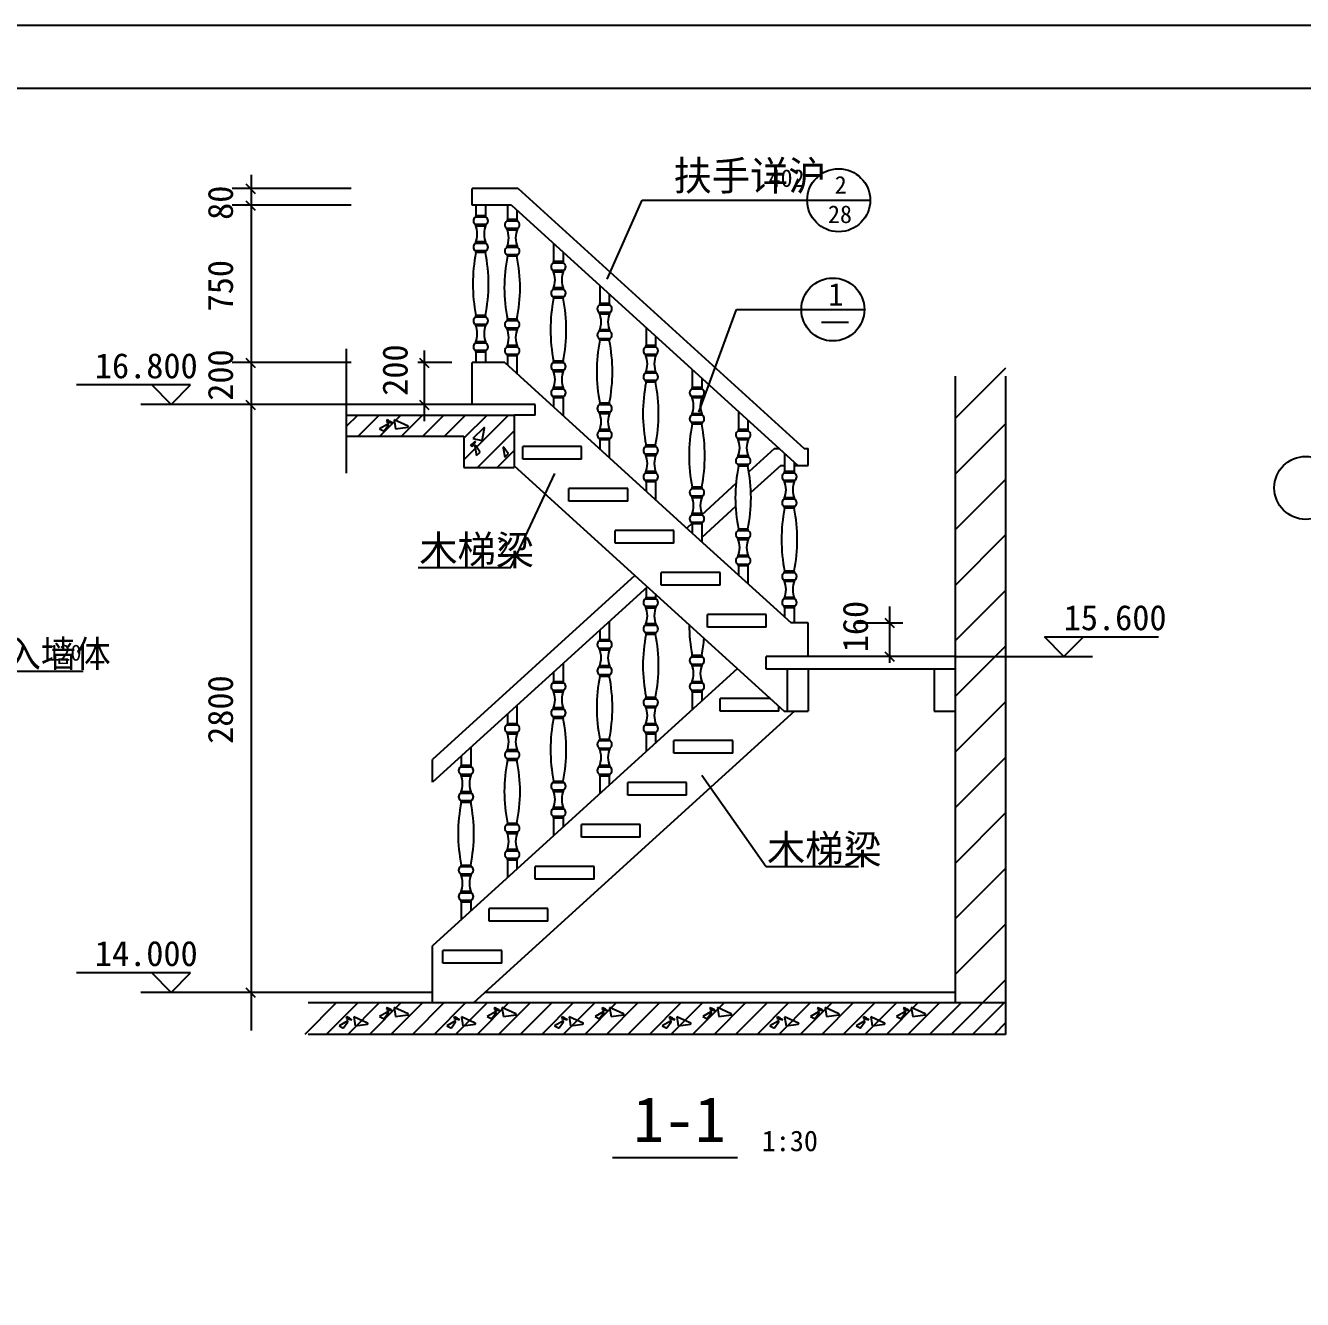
# Model space of a CAD drawing. Header units: metres. Extents: x -282284 to -222161, y -90681 to -4902.
# Drawn here: x -263770 to -243500, y -68910 to -48681 of the extents above; entities that cross this region are included whole.
import ezdxf

# ---------------------------------------------------------------- set-up
doc = ezdxf.new("R2010")
doc.units = ezdxf.units.M
for name, color, linetype in [('1', 7, 'Continuous'), ('10', 3, 'Continuous'), ('3', 3, 'Continuous')]:
    doc.layers.add(name, color=color, linetype=linetype)

msp = doc.modelspace()

# ---------------------------------------------------------------- linework, layer by layer
for p, q in [((-222883.95, -48680.54), (-282283.95, -48680.54)), ((-249011.84, -54246.37), (-249011.84, -64200.68)), ((-248211.84, -54246.37), (-248211.84, -64700.68)), ((-258677.99, -54867.35), (-256011.84, -54867.35)), ((-256011.84, -54867.35), (-256011.84, -55700.68)), ((-258677.99, -55200.68), (-256811.84, -55200.68)), ((-256811.84, -55200.68), (-256811.84, -55700.68)), ((-256811.84, -55700.68), (-256011.84, -55700.68))]:
    msp.add_line(p, q)
msp.add_lwpolyline([(-279783.95, -89680.54), (-281183.95, -89680.54), (-223883.95, -89680.54), (-223883.95, -49680.54), (-279783.95, -49680.54)], close=True)
at = {"layer": '1'}
for p, q in [((-255678.51, -54700.68), (-258677.99, -54700.68)), ((-255678.51, -54867.35), (-255678.51, -54700.68)), ((-255678.51, -54867.35), (-256011.84, -54867.35)), ((-255878.51, -55567.35), (-255878.51, -55367.35)), ((-254945.18, -55367.35), (-255878.51, -55367.35)), ((-254945.18, -55567.35), (-254945.18, -55367.35)), ((-254945.18, -55567.35), (-255878.51, -55567.35)), ((-254211.84, -56034.01), (-255145.18, -56034.01)), ((-255145.18, -56234.01), (-255145.18, -56034.01)), ((-254211.84, -56234.01), (-254211.84, -56034.01)), ((-254211.84, -56234.01), (-255145.18, -56234.01)), ((-253478.51, -56700.68), (-254411.84, -56700.68)), ((-254411.84, -56900.68), (-254411.84, -56700.68)), ((-253478.51, -56900.68), (-253478.51, -56700.68)), ((-253478.51, -56900.68), (-254411.84, -56900.68)), ((-253678.51, -57567.35), (-253678.51, -57367.35)), ((-252745.18, -57367.35), (-253678.51, -57367.35)), ((-252745.18, -57567.35), (-252745.18, -57367.35)), ((-252745.18, -57567.35), (-253678.51, -57567.35)), ((-252945.18, -58234.01), (-252945.18, -58034.01)), ((-252011.84, -58034.01), (-252945.18, -58034.01)), ((-252011.84, -58234.01), (-252011.84, -58034.01)), ((-252011.84, -58234.01), (-252945.18, -58234.01)), ((-249011.84, -58700.68), (-252011.84, -58700.68)), ((-252011.84, -58900.68), (-252011.84, -58700.68)), ((-252011.84, -58900.68), (-252011.84, -58700.68)), ((-249011.84, -58700.68), (-251056.09, -58700.68)), ((-249011.84, -58900.68), (-252011.84, -58900.68)), ((-251678.51, -58900.68), (-251678.51, -59567.35)), ((-251678.51, -58900.68), (-251678.51, -59567.35)), ((-251345.18, -58900.68), (-251345.18, -59567.35)), ((-249345.18, -58900.68), (-249345.18, -59567.35)), ((-251678.51, -59567.35), (-251345.18, -59567.35)), ((-249345.18, -59567.35), (-249011.84, -59567.35)), ((-257311.84, -64034.01), (-259282.14, -64034.01)), ((-249011.84, -64034.01), (-256477.41, -64034.01)), ((-248211.84, -64200.68), (-259282.14, -64200.68)), ((-248211.84, -64700.68), (-259282.14, -64700.68))]:
    msp.add_line(p, q, dxfattribs=at)
at = {"layer": '10'}
for p, q in [((-251946.28, -59367.35), (-252745.18, -59367.35)), ((-252745.18, -59567.35), (-252745.18, -59367.35)), ((-251811.84, -59567.35), (-252745.18, -59567.35)), ((-251811.84, -59567.35), (-251811.84, -59489.56)), ((-253478.51, -60234.01), (-253478.51, -60034.01)), ((-252545.18, -60034.01), (-253478.51, -60034.01)), ((-252545.18, -60234.01), (-252545.18, -60034.01)), ((-252545.18, -60234.01), (-253478.51, -60234.01)), ((-253278.51, -60700.68), (-254211.84, -60700.68)), ((-254211.84, -60900.68), (-254211.84, -60700.68)), ((-253278.51, -60900.68), (-253278.51, -60700.68)), ((-253278.51, -60900.68), (-254211.84, -60900.68)), ((-254011.84, -61367.35), (-254945.18, -61367.35)), ((-254945.18, -61567.35), (-254945.18, -61367.35)), ((-254011.84, -61567.35), (-254011.84, -61367.35)), ((-254011.84, -61567.35), (-254945.18, -61567.35)), ((-254745.18, -62034.01), (-255678.51, -62034.01)), ((-255678.51, -62234.01), (-255678.51, -62034.01)), ((-254745.18, -62234.01), (-254745.18, -62034.01)), ((-254745.18, -62234.01), (-255678.51, -62234.01)), ((-255478.51, -62700.68), (-256411.84, -62700.68)), ((-256411.84, -62900.68), (-256411.84, -62700.68)), ((-255478.51, -62900.68), (-255478.51, -62700.68)), ((-255478.51, -62900.68), (-256411.84, -62900.68)), ((-256211.84, -63367.35), (-257145.18, -63367.35)), ((-257145.18, -63567.35), (-257145.18, -63367.35)), ((-256211.84, -63567.35), (-256211.84, -63367.35)), ((-256211.84, -63567.35), (-257145.18, -63567.35))]:
    msp.add_line(p, q, dxfattribs=at)
at = {"layer": '3'}
for p, q in [((-260188.44, -51050.42), (-260188.44, -64638.6)), ((-258601.91, -51267.35), (-260492.63, -51267.35)), ((-255952.67, -51267.35), (-256678.51, -51267.35)), ((-256678.51, -51534.01), (-256678.51, -51267.35)), ((-255952.67, -51267.35), (-251408.75, -55398.19)), ((-254539.47, -52708.64), (-253982.69, -51455.25)), ((-253982.69, -51455.25), (-250362.51, -51455.25)), ((-258601.91, -51534.01), (-260492.63, -51534.01)), ((-256055.77, -51534.01), (-256678.51, -51534.01)), ((-256620.18, -51534.01), (-256620.18, -51700.68)), ((-256470.18, -51534.01), (-256470.18, -51700.68)), ((-256120.18, -51534.01), (-256120.18, -51761.44)), ((-256055.77, -51534.01), (-251511.84, -55664.85)), ((-255970.18, -51611.82), (-255970.18, -51761.44)), ((-256461.84, -51725.68), (-256628.51, -51725.68)), ((-256461.84, -51842.35), (-256628.51, -51842.35)), ((-256470.18, -51700.68), (-256620.18, -51700.68)), ((-256470.18, -51867.35), (-256620.18, -51867.35)), ((-255961.84, -51786.44), (-256128.51, -51786.44)), ((-255970.18, -51761.44), (-256120.18, -51761.44)), ((-255961.84, -51903.11), (-256128.51, -51903.11)), ((-255970.18, -51928.11), (-256120.18, -51928.11)), ((-256461.84, -52142.35), (-256628.51, -52142.35)), ((-256461.84, -52259.01), (-256628.51, -52259.01)), ((-256470.18, -52117.35), (-256620.18, -52117.35)), ((-256470.18, -52284.01), (-256620.18, -52284.01)), ((-255961.84, -52203.11), (-256128.51, -52203.11)), ((-255970.18, -52178.11), (-256120.18, -52178.11)), ((-255386.84, -52142.13), (-255386.84, -52428.11)), ((-255236.84, -52278.49), (-255236.84, -52428.11)), ((-255961.84, -52319.78), (-256128.51, -52319.78)), ((-255970.18, -52344.78), (-256120.18, -52344.78)), ((-255228.51, -52453.11), (-255395.18, -52453.11)), ((-255236.84, -52428.11), (-255386.84, -52428.11)), ((-255228.51, -52569.78), (-255395.18, -52569.78)), ((-255236.84, -52594.78), (-255386.84, -52594.78)), ((-255228.51, -52869.78), (-255395.18, -52869.78)), ((-255236.84, -52844.78), (-255386.84, -52844.78)), ((-254653.51, -52808.79), (-254653.51, -53094.78)), ((-255228.51, -52986.44), (-255395.18, -52986.44)), ((-255236.84, -53011.44), (-255386.84, -53011.44)), ((-254503.51, -53094.78), (-254653.51, -53094.78)), ((-254503.51, -52945.16), (-254503.51, -53094.78)), ((-256461.84, -53309.01), (-256628.51, -53309.01)), ((-256470.18, -53284.01), (-256620.18, -53284.01)), ((-256470.18, -53284.01), (-256620.18, -53284.01)), ((-254495.18, -53119.78), (-254661.84, -53119.78)), ((-254495.18, -53236.44), (-254661.84, -53236.44)), ((-254503.51, -53261.44), (-254653.51, -53261.44)), ((-253084.81, -54819.38), (-252485.75, -53189.69)), ((-252485.75, -53189.69), (-250454.81, -53189.69)), ((-256461.84, -53425.68), (-256628.51, -53425.68)), ((-256470.18, -53450.68), (-256620.18, -53450.68)), ((-255961.84, -53369.78), (-256128.51, -53369.78)), ((-255961.84, -53486.44), (-256128.51, -53486.44)), ((-255970.18, -53344.78), (-256120.18, -53344.78)), ((-255970.18, -53344.78), (-256120.18, -53344.78)), ((-255970.18, -53511.44), (-256120.18, -53511.44)), ((-254503.51, -53511.44), (-254653.51, -53511.44)), ((-253920.18, -53475.46), (-253920.18, -53761.44)), ((-251135.2, -53389.23), (-250707.06, -53389.23)), ((-256470.18, -53700.68), (-256620.18, -53700.68)), ((-254495.18, -53536.44), (-254661.84, -53536.44)), ((-254495.18, -53653.11), (-254661.84, -53653.11)), ((-254503.51, -53678.11), (-254653.51, -53678.11)), ((-253770.18, -53611.82), (-253770.18, -53761.44)), ((-258677.99, -53812.77), (-258677.99, -55787.61)), ((-257444.35, -53843.49), (-257444.35, -54965.29)), ((-256461.84, -53725.68), (-256628.51, -53725.68)), ((-256461.84, -53842.35), (-256628.51, -53842.35)), ((-256620.18, -53867.35), (-256620.18, -54034.01)), ((-256470.18, -53867.35), (-256620.18, -53867.35)), ((-256470.18, -53867.35), (-256470.18, -54034.01)), ((-255961.84, -53786.44), (-256128.51, -53786.44)), ((-255961.84, -53903.11), (-256128.51, -53903.11)), ((-255970.18, -53761.44), (-256120.18, -53761.44)), ((-253761.84, -53786.44), (-253928.51, -53786.44)), ((-253761.84, -53903.11), (-253928.51, -53903.11)), ((-253770.18, -53761.44), (-253920.18, -53761.44)), ((-258601.91, -54034.01), (-260492.63, -54034.01)), ((-257004.31, -54034.01), (-257543.13, -54034.01)), ((-256164.07, -54034.01), (-256678.51, -54034.01)), ((-256678.51, -54700.68), (-256678.51, -54034.01)), ((-256164.07, -54034.01), (-253186.84, -56740.59)), ((-255970.18, -53928.11), (-256120.18, -53928.11)), ((-256120.18, -53928.11), (-256120.18, -54073.92)), ((-255970.18, -53928.11), (-255970.18, -54210.28)), ((-255228.51, -54036.44), (-255395.18, -54036.44)), ((-255236.84, -54011.44), (-255386.84, -54011.44)), ((-255236.84, -54011.44), (-255386.84, -54011.44)), ((-253770.18, -53928.11), (-253920.18, -53928.11)), ((-248211.84, -54120.87), (-249011.84, -54920.87)), ((-255228.51, -54153.11), (-255395.18, -54153.11)), ((-255236.84, -54178.11), (-255386.84, -54178.11)), ((-253761.84, -54203.11), (-253928.51, -54203.11)), ((-253761.84, -54319.78), (-253928.51, -54319.78)), ((-253770.18, -54178.11), (-253920.18, -54178.11)), ((-253186.84, -54142.13), (-253186.84, -54428.11)), ((-253036.84, -54278.49), (-253036.84, -54428.11)), ((-261151.23, -54387.42), (-262959.81, -54387.42)), ((-261459.67, -54700.68), (-261768.11, -54387.42)), ((-261459.67, -54700.68), (-261151.23, -54387.42)), ((-255228.51, -54453.11), (-255395.18, -54453.11)), ((-255236.84, -54428.11), (-255386.84, -54428.11)), ((-253770.18, -54344.78), (-253920.18, -54344.78)), ((-253028.51, -54453.11), (-253195.18, -54453.11)), ((-253036.84, -54428.11), (-253186.84, -54428.11)), ((-258601.91, -54700.68), (-261939.93, -54700.68)), ((-255228.51, -54569.78), (-255395.18, -54569.78)), ((-255236.84, -54594.78), (-255386.84, -54594.78)), ((-255386.84, -54594.78), (-255386.84, -54740.59)), ((-255236.84, -54594.78), (-255236.84, -54876.95)), ((-254495.18, -54703.11), (-254661.84, -54703.11)), ((-254503.51, -54678.11), (-254653.51, -54678.11)), ((-254503.51, -54678.11), (-254653.51, -54678.11)), ((-253028.51, -54569.78), (-253195.18, -54569.78)), ((-253036.84, -54594.78), (-253186.84, -54594.78)), ((-258496.27, -54867.35), (-258677.99, -55049.07)), ((-258154.28, -54867.35), (-258487.61, -55200.68)), ((-257812.29, -54867.35), (-258145.62, -55200.68)), ((-257470.3, -54867.35), (-257803.63, -55200.68)), ((-257128.31, -54867.35), (-257461.64, -55200.68)), ((-256786.32, -54867.35), (-257119.65, -55200.68)), ((-256444.33, -54867.35), (-256811.84, -55234.86)), ((-256102.34, -54867.35), (-256811.84, -55576.85)), ((-254495.18, -54819.78), (-254661.84, -54819.78)), ((-254503.51, -54844.78), (-254653.51, -54844.78)), ((-253028.51, -54869.78), (-253195.18, -54869.78)), ((-253036.84, -54844.78), (-253186.84, -54844.78)), ((-252453.51, -54808.79), (-252453.51, -55094.78)), ((-258020.37, -55009.13), (-258149.9, -55085.49)), ((-258149.9, -55085.49), (-258088.05, -55117.55)), ((-258077.88, -55115.13), (-258009.81, -55020.7)), ((-258029.29, -54936.63), (-258039.32, -54971.63)), ((-258039.32, -54971.63), (-257947.7, -54992.66)), ((-257917.97, -54940.81), (-257895.13, -55085.31)), ((-257697.48, -55041.83), (-257917.97, -54940.81)), ((-257895.13, -55085.31), (-257699.67, -55057.02)), ((-256495.84, -55067.92), (-256667.35, -55239.39)), ((-256011.84, -55118.84), (-256593.68, -55700.68)), ((-256523.95, -55268.33), (-256482.36, -55075.27)), ((-254495.18, -55119.78), (-254661.84, -55119.78)), ((-254503.51, -55094.78), (-254653.51, -55094.78)), ((-253028.51, -54986.44), (-253195.18, -54986.44)), ((-253036.84, -55011.44), (-253186.84, -55011.44)), ((-252295.18, -55119.78), (-252461.84, -55119.78)), ((-252303.51, -55094.78), (-252453.51, -55094.78)), ((-252303.51, -54945.16), (-252303.51, -55094.78)), ((-248211.84, -55003.88), (-249011.84, -55803.88)), ((-256680.73, -55363.88), (-256629.11, -55285.33)), ((-256667.35, -55239.39), (-256523.95, -55268.33)), ((-254495.18, -55236.44), (-254661.84, -55236.44)), ((-254503.51, -55261.44), (-254653.51, -55261.44)), ((-254653.51, -55261.44), (-254653.51, -55407.25)), ((-254503.51, -55261.44), (-254503.51, -55543.62)), ((-252295.18, -55236.44), (-252461.84, -55236.44)), ((-252303.51, -55261.44), (-252453.51, -55261.44)), ((-256710.05, -55342.29), (-256680.73, -55363.88)), ((-256638.98, -55359.18), (-256612.54, -55507.21)), ((-256559.66, -55450.02), (-256624.46, -55353.32)), ((-256612.54, -55507.21), (-256560.93, -55460.4)), ((-256011.84, -55430.23), (-256282.29, -55700.68)), ((-256190.07, -55387.1), (-256163.62, -55535.13)), ((-256110.74, -55477.94), (-256175.55, -55381.24)), ((-256163.62, -55535.13), (-256112.02, -55488.32)), ((-253761.84, -55369.78), (-253928.51, -55369.78)), ((-253761.84, -55486.44), (-253928.51, -55486.44)), ((-253770.18, -55344.78), (-253920.18, -55344.78)), ((-253770.18, -55344.78), (-253920.18, -55344.78)), ((-253770.18, -55511.44), (-253920.18, -55511.44)), ((-252295.18, -55536.44), (-252461.84, -55536.44)), ((-252303.51, -55511.44), (-252453.51, -55511.44)), ((-251881.6, -55398.19), (-252287.21, -55766.92)), ((-251881.6, -55398.19), (-251805.18, -55398.19)), ((-251720.18, -55475.46), (-251720.18, -55761.44)), ((-251408.75, -55398.19), (-251345.18, -55398.19)), ((-251345.18, -55664.85), (-251345.18, -55398.19)), ((-256011.84, -55671.38), (-251726.28, -59567.35)), ((-252295.18, -55653.11), (-252461.84, -55653.11)), ((-252303.51, -55678.11), (-252453.51, -55678.11)), ((-251778.51, -55664.85), (-252254.79, -56097.83)), ((-251778.51, -55664.85), (-251720.18, -55664.85)), ((-251570.18, -55611.82), (-251570.18, -55761.44)), ((-251570.18, -55664.85), (-251511.84, -55664.85)), ((-251511.84, -55664.85), (-251345.18, -55664.85)), ((-256067.44, -57284.79), (-255370.27, -55794.68)), ((-253761.84, -55786.44), (-253928.51, -55786.44)), ((-253761.84, -55903.11), (-253928.51, -55903.11)), ((-253770.18, -55761.44), (-253920.18, -55761.44)), ((-253920.18, -55928.11), (-253920.18, -56073.92)), ((-253770.18, -55928.11), (-253920.18, -55928.11)), ((-253770.18, -55928.11), (-253770.18, -56210.28)), ((-251561.84, -55786.44), (-251728.51, -55786.44)), ((-251561.84, -55903.11), (-251728.51, -55903.11)), ((-251570.18, -55761.44), (-251720.18, -55761.44)), ((-251570.18, -55928.11), (-251720.18, -55928.11)), ((-248211.84, -55886.89), (-249011.84, -56686.89)), ((-253028.51, -56036.44), (-253195.18, -56036.44)), ((-253036.84, -56011.44), (-253186.84, -56011.44)), ((-253036.84, -56011.44), (-253186.84, -56011.44)), ((-252493.59, -55954.54), (-253042.02, -56453.11)), ((-253028.51, -56153.11), (-253195.18, -56153.11)), ((-253036.84, -56178.11), (-253186.84, -56178.11)), ((-252499.5, -56320.3), (-253036.84, -56808.79)), ((-251561.84, -56203.11), (-251728.51, -56203.11)), ((-251561.84, -56319.78), (-251728.51, -56319.78)), ((-251570.18, -56178.11), (-251720.18, -56178.11)), ((-251570.18, -56344.78), (-251720.18, -56344.78)), ((-253028.51, -56453.11), (-253195.18, -56453.11)), ((-253036.84, -56428.11), (-253186.84, -56428.11)), ((-253187.46, -56585.33), (-253272.54, -56662.68)), ((-253028.51, -56569.78), (-253195.18, -56569.78)), ((-253186.84, -56594.78), (-253186.84, -56740.59)), ((-253036.84, -56594.78), (-253186.84, -56594.78)), ((-253186.84, -56740.59), (-251617.41, -58167.35)), ((-253036.84, -56594.78), (-253036.84, -56876.95)), ((-252295.18, -56703.11), (-252461.84, -56703.11)), ((-252303.51, -56678.11), (-252453.51, -56678.11)), ((-252303.51, -56678.11), (-252453.51, -56678.11)), ((-252295.18, -56819.78), (-252461.84, -56819.78)), ((-252303.51, -56844.78), (-252453.51, -56844.78)), ((-248211.84, -56769.9), (-249011.84, -57569.9)), ((-252295.18, -57119.78), (-252461.84, -57119.78)), ((-252303.51, -57094.78), (-252453.51, -57094.78)), ((-257539.55, -57284.79), (-256067.44, -57284.79)), ((-252295.18, -57236.44), (-252461.84, -57236.44)), ((-252453.51, -57261.44), (-252453.51, -57407.25)), ((-252303.51, -57261.44), (-252453.51, -57261.44)), ((-252303.51, -57261.44), (-252303.51, -57543.62)), ((-251570.18, -57344.78), (-251720.18, -57344.78)), ((-251570.18, -57344.78), (-251720.18, -57344.78)), ((-254096.98, -57412.16), (-257311.84, -60334.77)), ((-251561.84, -57369.78), (-251728.51, -57369.78)), ((-251561.84, -57486.44), (-251728.51, -57486.44)), ((-251570.18, -57511.44), (-251720.18, -57511.44)), ((-253898.76, -57592.36), (-257311.84, -60695.16)), ((-253920.18, -57611.82), (-253920.18, -57761.44)), ((-253920.18, -57761.44), (-253770.18, -57761.44)), ((-253770.18, -57709.26), (-253770.18, -57761.44)), ((-251570.18, -57761.44), (-251720.18, -57761.44)), ((-248211.84, -57652.91), (-249011.84, -58452.91)), ((-253928.51, -57786.44), (-253761.84, -57786.44)), ((-253928.51, -57903.11), (-253761.84, -57903.11)), ((-253920.18, -57928.11), (-253770.18, -57928.11)), ((-251561.84, -57786.44), (-251728.51, -57786.44)), ((-251561.84, -57903.11), (-251728.51, -57903.11)), ((-251720.18, -57928.11), (-251720.18, -58073.92)), ((-251570.18, -57928.11), (-251720.18, -57928.11)), ((-251570.18, -57928.11), (-251570.18, -58167.35)), ((-250053.75, -57908.13), (-250053.75, -58797.92)), ((-254503.51, -58142.13), (-254503.51, -58428.11)), ((-251345.18, -58167.35), (-251617.41, -58167.35)), ((-251345.18, -58700.68), (-251345.18, -58167.35)), ((-251345.18, -58700.68), (-251345.18, -58167.35)), ((-250571.8, -58167.35), (-249843.3, -58167.35)), ((-254653.51, -58278.49), (-254653.51, -58428.11)), ((-253928.51, -58203.11), (-253761.84, -58203.11)), ((-253928.51, -58319.78), (-253761.84, -58319.78)), ((-253920.18, -58178.11), (-253770.18, -58178.11)), ((-253920.18, -58344.78), (-253770.18, -58344.78)), ((-254661.84, -58453.11), (-254495.18, -58453.11)), ((-254661.84, -58569.78), (-254495.18, -58569.78)), ((-254653.51, -58428.11), (-254503.51, -58428.11)), ((-248211.84, -58535.92), (-249011.84, -59335.92)), ((-247594.73, -58387.42), (-245786.15, -58387.42)), ((-247286.29, -58700.68), (-247594.73, -58387.42)), ((-247286.29, -58700.68), (-246977.85, -58387.42)), ((-254653.51, -58594.78), (-254503.51, -58594.78)), ((-253195.18, -58703.11), (-253028.51, -58703.11)), ((-253186.84, -58678.11), (-253036.84, -58678.11)), ((-253186.84, -58678.11), (-253036.84, -58678.11)), ((-249011.84, -58700.68), (-246832.15, -58700.68)), ((-267687.05, -58935.11), (-262856.44, -58935.11)), ((-252469.61, -58891.59), (-257311.84, -63293.62)), ((-255386.84, -58945.16), (-255386.84, -59094.78)), ((-255236.84, -58808.79), (-255236.84, -59094.78)), ((-254661.84, -58869.78), (-254495.18, -58869.78)), ((-254653.51, -58844.78), (-254503.51, -58844.78)), ((-253195.18, -58819.78), (-253028.51, -58819.78)), ((-253186.84, -58844.78), (-253036.84, -58844.78)), ((-255395.18, -59119.78), (-255228.51, -59119.78)), ((-255386.84, -59094.78), (-255236.84, -59094.78)), ((-254661.84, -58986.44), (-254495.18, -58986.44)), ((-254653.51, -59011.44), (-254503.51, -59011.44)), ((-253195.18, -59119.78), (-253028.51, -59119.78)), ((-253186.84, -59094.78), (-253036.84, -59094.78)), ((-255395.18, -59236.44), (-255228.51, -59236.44)), ((-255386.84, -59261.44), (-255236.84, -59261.44)), ((-253928.51, -59369.78), (-253761.84, -59369.78)), ((-253920.18, -59344.78), (-253770.18, -59344.78)), ((-253920.18, -59344.78), (-253770.18, -59344.78)), ((-253195.18, -59236.44), (-253028.51, -59236.44)), ((-253186.84, -59261.44), (-253186.84, -59543.62)), ((-253186.84, -59261.44), (-253036.84, -59261.44)), ((-253036.84, -59261.44), (-253036.84, -59407.25)), ((-251564.07, -59567.35), (-256660.74, -64200.68)), ((-255970.18, -59475.46), (-255970.18, -59761.44)), ((-255395.18, -59536.44), (-255228.51, -59536.44)), ((-255386.84, -59511.44), (-255236.84, -59511.44)), ((-253928.51, -59486.44), (-253761.84, -59486.44)), ((-253920.18, -59511.44), (-253770.18, -59511.44)), ((-251726.28, -59567.35), (-251678.51, -59567.35)), ((-248211.84, -59418.93), (-249011.84, -60218.93)), ((-256128.51, -59786.44), (-255961.84, -59786.44)), ((-256120.18, -59611.82), (-256120.18, -59761.44)), ((-256120.18, -59761.44), (-255970.18, -59761.44)), ((-255395.18, -59653.11), (-255228.51, -59653.11)), ((-255386.84, -59678.11), (-255236.84, -59678.11)), ((-253928.51, -59786.44), (-253761.84, -59786.44)), ((-253920.18, -59761.44), (-253770.18, -59761.44)), ((-256128.51, -59903.11), (-255961.84, -59903.11)), ((-256120.18, -59928.11), (-255970.18, -59928.11)), ((-253928.51, -59903.11), (-253761.84, -59903.11)), ((-253920.18, -59928.11), (-253770.18, -59928.11)), ((-253920.18, -59928.11), (-253920.18, -60210.28)), ((-253770.18, -59928.11), (-253770.18, -60073.92)), ((-256703.51, -60142.13), (-256703.51, -60428.11)), ((-256120.18, -60178.11), (-255970.18, -60178.11)), ((-254661.84, -60036.44), (-254495.18, -60036.44)), ((-254661.84, -60153.11), (-254495.18, -60153.11)), ((-254653.51, -60011.44), (-254503.51, -60011.44)), ((-254653.51, -60011.44), (-254503.51, -60011.44)), ((-254653.51, -60178.11), (-254503.51, -60178.11)), ((-257311.84, -60695.16), (-257311.84, -60334.77)), ((-256853.51, -60278.49), (-256853.51, -60428.11)), ((-256128.51, -60203.11), (-255961.84, -60203.11)), ((-256128.51, -60319.78), (-255961.84, -60319.78)), ((-256120.18, -60344.78), (-255970.18, -60344.78)), ((-248211.84, -60301.94), (-249011.84, -61101.94)), ((-256861.84, -60453.11), (-256695.18, -60453.11)), ((-256861.84, -60569.78), (-256695.18, -60569.78)), ((-256853.51, -60428.11), (-256703.51, -60428.11)), ((-256853.51, -60594.78), (-256703.51, -60594.78)), ((-254661.84, -60453.11), (-254495.18, -60453.11)), ((-254661.84, -60569.78), (-254495.18, -60569.78)), ((-254653.51, -60428.11), (-254503.51, -60428.11)), ((-254653.51, -60594.78), (-254653.51, -60876.95)), ((-254653.51, -60594.78), (-254503.51, -60594.78)), ((-254503.51, -60594.78), (-254503.51, -60740.59)), ((-252021.09, -62035.61), (-253034.46, -60588.92)), ((-255395.18, -60703.11), (-255228.51, -60703.11)), ((-255386.84, -60678.11), (-255236.84, -60678.11)), ((-255386.84, -60678.11), (-255236.84, -60678.11)), ((-256861.84, -60869.78), (-256695.18, -60869.78)), ((-256861.84, -60986.44), (-256695.18, -60986.44)), ((-256853.51, -60844.78), (-256703.51, -60844.78)), ((-256853.51, -61011.44), (-256703.51, -61011.44)), ((-255395.18, -60819.78), (-255228.51, -60819.78)), ((-255386.84, -60844.78), (-255236.84, -60844.78)), ((-255395.18, -61119.78), (-255228.51, -61119.78)), ((-255386.84, -61094.78), (-255236.84, -61094.78)), ((-248211.84, -61184.95), (-249011.84, -61984.95)), ((-256128.51, -61369.78), (-255961.84, -61369.78)), ((-256120.18, -61344.78), (-255970.18, -61344.78)), ((-256120.18, -61344.78), (-255970.18, -61344.78)), ((-255395.18, -61236.44), (-255228.51, -61236.44)), ((-255386.84, -61261.44), (-255236.84, -61261.44)), ((-255386.84, -61261.44), (-255386.84, -61543.62)), ((-255236.84, -61261.44), (-255236.84, -61407.25)), ((-256128.51, -61486.44), (-255961.84, -61486.44)), ((-256120.18, -61511.44), (-255970.18, -61511.44)), ((-256128.51, -61786.44), (-255961.84, -61786.44)), ((-256120.18, -61761.44), (-255970.18, -61761.44)), ((-256853.51, -62011.44), (-256703.51, -62011.44)), ((-256853.51, -62011.44), (-256703.51, -62011.44)), ((-256128.51, -61903.11), (-255961.84, -61903.11)), ((-256120.18, -61928.11), (-256120.18, -62210.28)), ((-256120.18, -61928.11), (-255970.18, -61928.11)), ((-255970.18, -61928.11), (-255970.18, -62073.92)), ((-256861.84, -62036.44), (-256695.18, -62036.44)), ((-256861.84, -62153.11), (-256695.18, -62153.11)), ((-256853.51, -62178.11), (-256703.51, -62178.11)), ((-252021.09, -62035.61), (-250548.98, -62035.61)), ((-248211.84, -62067.95), (-249011.84, -62867.95)), ((-256853.51, -62428.11), (-256703.51, -62428.11)), ((-256861.84, -62453.11), (-256695.18, -62453.11)), ((-256861.84, -62569.78), (-256695.18, -62569.78)), ((-256853.51, -62594.78), (-256703.51, -62594.78)), ((-256853.51, -62594.78), (-256853.51, -62876.95)), ((-256703.51, -62594.78), (-256703.51, -62740.59)), ((-248211.84, -62950.96), (-249011.84, -63750.96)), ((-257311.84, -64200.68), (-257311.84, -63293.62)), ((-261151.23, -63720.75), (-262959.81, -63720.75)), ((-261459.67, -64034.01), (-261768.11, -63720.75)), ((-261459.67, -64034.01), (-261151.23, -63720.75)), ((-248211.84, -63833.97), (-249078.55, -64700.68)), ((-258601.91, -64034.01), (-261939.93, -64034.01)), ((-258838.26, -64200.68), (-259338.26, -64700.68)), ((-258496.27, -64200.68), (-258996.27, -64700.68)), ((-258154.28, -64200.68), (-258654.28, -64700.68)), ((-257812.29, -64200.68), (-258312.29, -64700.68)), ((-257470.3, -64200.68), (-257970.3, -64700.68)), ((-257128.31, -64200.68), (-257628.31, -64700.68)), ((-256786.32, -64200.68), (-257286.32, -64700.68)), ((-256786.32, -64200.68), (-257286.32, -64700.68)), ((-256444.33, -64200.68), (-256944.33, -64700.68)), ((-256102.34, -64200.68), (-256602.34, -64700.68)), ((-255760.35, -64200.68), (-256260.35, -64700.68)), ((-255418.36, -64200.68), (-255918.36, -64700.68)), ((-255076.37, -64200.68), (-255576.37, -64700.68)), ((-255076.37, -64200.68), (-255576.37, -64700.68)), ((-254734.37, -64200.68), (-255234.37, -64700.68)), ((-254392.38, -64200.68), (-254892.38, -64700.68)), ((-254050.39, -64200.68), (-254550.39, -64700.68)), ((-253708.4, -64200.68), (-254208.4, -64700.68)), ((-253366.41, -64200.68), (-253866.41, -64700.68)), ((-253366.41, -64200.68), (-253866.41, -64700.68)), ((-253024.42, -64200.68), (-253524.42, -64700.68)), ((-252682.43, -64200.68), (-253182.43, -64700.68)), ((-252340.44, -64200.68), (-252840.44, -64700.68)), ((-251998.45, -64200.68), (-252498.45, -64700.68)), ((-251656.46, -64200.68), (-252156.46, -64700.68)), ((-251314.47, -64200.68), (-251814.47, -64700.68)), ((-250972.48, -64200.68), (-251472.48, -64700.68)), ((-250630.49, -64200.68), (-251130.49, -64700.68)), ((-250288.5, -64200.68), (-250788.5, -64700.68)), ((-249946.51, -64200.68), (-250446.51, -64700.68)), ((-249946.51, -64200.68), (-250446.51, -64700.68)), ((-249604.52, -64200.68), (-250104.52, -64700.68)), ((-249262.53, -64200.68), (-249762.53, -64700.68)), ((-248920.54, -64200.68), (-249420.54, -64700.68)), ((-248236.56, -64200.68), (-248736.56, -64700.68)), ((-258672.52, -64415.5), (-258682.55, -64450.5)), ((-258682.55, -64450.5), (-258590.93, -64471.53)), ((-258340.71, -64520.7), (-258561.19, -64419.68)), ((-258561.19, -64419.68), (-258538.36, -64564.18)), ((-258020.37, -64342.46), (-258149.9, -64418.82)), ((-258149.9, -64418.82), (-258088.05, -64450.89)), ((-258077.88, -64448.46), (-258009.81, -64354.03)), ((-258029.29, -64269.97), (-258039.32, -64304.97)), ((-258039.32, -64304.97), (-257947.7, -64325.99)), ((-257697.48, -64375.17), (-257917.97, -64274.14)), ((-257917.97, -64274.14), (-257895.13, -64418.64)), ((-257895.13, -64418.64), (-257699.67, -64390.36)), ((-256962.57, -64415.5), (-256972.6, -64450.5)), ((-256972.6, -64450.5), (-256880.98, -64471.53)), ((-256851.24, -64419.68), (-256828.41, -64564.18)), ((-256630.76, -64520.7), (-256851.24, -64419.68)), ((-256310.41, -64342.46), (-256439.95, -64418.82)), ((-256439.95, -64418.82), (-256378.09, -64450.89)), ((-256367.92, -64448.46), (-256299.86, -64354.03)), ((-256319.34, -64269.97), (-256329.37, -64304.97)), ((-256329.37, -64304.97), (-256237.75, -64325.99)), ((-255987.53, -64375.17), (-256208.01, -64274.14)), ((-256208.01, -64274.14), (-256185.18, -64418.64)), ((-256185.18, -64418.64), (-255989.72, -64390.36)), ((-255252.62, -64415.5), (-255262.64, -64450.5)), ((-255262.64, -64450.5), (-255171.03, -64471.53)), ((-255141.29, -64419.68), (-255118.46, -64564.18)), ((-254920.81, -64520.7), (-255141.29, -64419.68)), ((-254600.46, -64342.46), (-254730, -64418.82)), ((-254730, -64418.82), (-254668.14, -64450.89)), ((-254657.97, -64448.46), (-254589.91, -64354.03)), ((-254609.39, -64269.97), (-254619.41, -64304.97)), ((-254619.41, -64304.97), (-254527.8, -64325.99)), ((-254277.58, -64375.17), (-254498.06, -64274.14)), ((-254498.06, -64274.14), (-254475.23, -64418.64)), ((-254475.23, -64418.64), (-254279.77, -64390.36)), ((-253542.67, -64415.5), (-253552.69, -64450.5)), ((-253552.69, -64450.5), (-253461.07, -64471.53)), ((-253210.86, -64520.7), (-253431.34, -64419.68)), ((-253431.34, -64419.68), (-253408.51, -64564.18)), ((-252890.51, -64342.46), (-253020.05, -64418.82)), ((-253020.05, -64418.82), (-252958.19, -64450.89)), ((-252948.02, -64448.46), (-252879.96, -64354.03)), ((-252899.44, -64269.97), (-252909.46, -64304.97)), ((-252909.46, -64304.97), (-252817.85, -64325.99)), ((-252788.11, -64274.14), (-252765.28, -64418.64)), ((-252567.63, -64375.17), (-252788.11, -64274.14)), ((-252765.28, -64418.64), (-252569.81, -64390.36)), ((-251832.72, -64415.5), (-251842.74, -64450.5)), ((-251842.74, -64450.5), (-251751.12, -64471.53)), ((-251721.39, -64419.68), (-251698.55, -64564.18)), ((-251500.91, -64520.7), (-251721.39, -64419.68)), ((-251180.56, -64342.46), (-251310.09, -64418.82)), ((-251310.09, -64418.82), (-251248.24, -64450.89)), ((-251238.07, -64448.46), (-251170, -64354.03)), ((-251189.49, -64269.97), (-251199.51, -64304.97)), ((-251199.51, -64304.97), (-251107.89, -64325.99)), ((-250857.68, -64375.17), (-251078.16, -64274.14)), ((-251078.16, -64274.14), (-251055.32, -64418.64)), ((-251055.32, -64418.64), (-250859.86, -64390.36)), ((-250464.75, -64415.5), (-250474.78, -64450.5)), ((-250474.78, -64450.5), (-250383.16, -64471.53)), ((-250132.94, -64520.7), (-250353.43, -64419.68)), ((-250353.43, -64419.68), (-250330.59, -64564.18)), ((-249812.6, -64342.46), (-249942.13, -64418.82)), ((-249942.13, -64418.82), (-249880.28, -64450.89)), ((-249870.11, -64448.46), (-249802.04, -64354.03)), ((-249821.52, -64269.97), (-249831.55, -64304.97)), ((-249831.55, -64304.97), (-249739.93, -64325.99)), ((-249710.2, -64274.14), (-249687.36, -64418.64)), ((-249489.71, -64375.17), (-249710.2, -64274.14)), ((-249687.36, -64418.64), (-249491.9, -64390.36)), ((-258663.6, -64488), (-258793.13, -64564.36)), ((-258793.13, -64564.36), (-258731.28, -64596.43)), ((-258721.11, -64594), (-258653.04, -64499.57)), ((-258538.36, -64564.18), (-258342.9, -64535.89)), ((-256953.64, -64488), (-257083.18, -64564.36)), ((-257083.18, -64564.36), (-257021.32, -64596.43)), ((-257011.15, -64594), (-256943.09, -64499.57)), ((-256828.41, -64564.18), (-256632.95, -64535.89)), ((-255243.69, -64488), (-255373.23, -64564.36)), ((-255373.23, -64564.36), (-255311.37, -64596.43)), ((-255301.2, -64594), (-255233.14, -64499.57)), ((-255118.46, -64564.18), (-254923, -64535.89)), ((-253533.74, -64488), (-253663.28, -64564.36)), ((-253663.28, -64564.36), (-253601.42, -64596.43)), ((-253591.25, -64594), (-253523.19, -64499.57)), ((-253408.51, -64564.18), (-253213.04, -64535.89)), ((-251823.79, -64488), (-251953.32, -64564.36)), ((-251953.32, -64564.36), (-251891.47, -64596.43)), ((-251881.3, -64594), (-251813.23, -64499.57)), ((-251698.55, -64564.18), (-251503.09, -64535.89)), ((-250455.83, -64488), (-250585.36, -64564.36)), ((-250585.36, -64564.36), (-250523.51, -64596.43)), ((-250513.34, -64594), (-250445.27, -64499.57)), ((-250330.59, -64564.18), (-250135.13, -64535.89)), ((-248211.84, -64517.95), (-248394.57, -64700.68))]:
    msp.add_line(p, q, dxfattribs=at)
for points in [[(-260273.01, -51195.16), (-260122.77, -51345.4)], [(-260273.01, -51461.83), (-260122.77, -51612.07)], [(-260273.01, -53961.83), (-260122.77, -54112.07)], [(-257516.53, -53961.83), (-257366.3, -54112.07)], [(-260273.01, -54628.49), (-260122.77, -54778.73)], [(-257516.53, -54628.49), (-257366.3, -54778.73)], [(-250131.22, -58089.93), (-249980.98, -58240.17)], [(-250131.22, -58623.26), (-249980.98, -58773.5)], [(-260273.01, -63961.83), (-260122.77, -64112.07)], [(-254451.75, -66657.81), (-252471.14, -66657.81)]]:
    msp.add_lwpolyline(points, dxfattribs=at)
for centre in [(-250862.51, -51455.25), (-250954.81, -53189.69), (-243447.87, -56022.3)]:
    msp.add_circle(centre, 500, dxfattribs=at)
for centre, radius, start, end in [((-256594.13, -51784.01), 67.71, 120.51, 239.49), ((-257109.16, -52016.45), 511.21, 2.7, 19.91), ((-256654.34, -51703.18), 34.26, 318.95, 4.18), ((-255981.19, -52016.45), 511.21, 160.09, 177.3), ((-256436.01, -51703.18), 34.26, 175.82, 221.05), ((-256496.22, -51784.01), 67.71, 300.51, 59.49), ((-256094.13, -51844.78), 67.71, 120.51, 239.49), ((-256154.34, -51763.94), 34.26, 318.95, 4.18), ((-255936.01, -51763.94), 34.26, 175.82, 221.05), ((-255996.22, -51844.78), 67.71, 300.51, 59.49), ((-257109.16, -51968.24), 511.21, 340.09, 357.3), ((-255981.19, -51968.24), 511.21, 182.7, 199.91), ((-256609.16, -52077.22), 511.21, 2.7, 19.91), ((-256609.16, -52029.01), 511.21, 340.09, 357.3), ((-255481.19, -52077.22), 511.21, 160.09, 177.3), ((-255481.19, -52029.01), 511.21, 182.7, 199.91), ((-254145.18, -52784.01), 2525, 168.58, 191.42), ((-256594.13, -52200.68), 67.71, 120.51, 239.49), ((-256654.34, -52281.51), 34.26, 355.82, 41.05), ((-256436.01, -52281.51), 34.26, 138.95, 184.18), ((-258945.18, -52784.01), 2525, 348.58, 11.42), ((-256496.22, -52200.68), 67.71, 300.51, 59.49), ((-256094.13, -52261.44), 67.71, 120.51, 239.49), ((-255996.22, -52261.44), 67.71, 300.51, 59.49), ((-253645.18, -52844.78), 2525, 168.58, 191.42), ((-256154.34, -52342.28), 34.26, 355.82, 41.05), ((-255936.01, -52342.28), 34.26, 138.95, 184.18), ((-258445.18, -52844.78), 2525, 348.58, 11.42), ((-255360.8, -52511.44), 67.71, 120.51, 239.49), ((-255421.01, -52430.61), 34.26, 318.95, 4.18), ((-255202.68, -52430.61), 34.26, 175.82, 221.05), ((-255262.88, -52511.44), 67.71, 300.51, 59.49), ((-255875.83, -52743.88), 511.21, 2.7, 19.91), ((-254747.86, -52743.88), 511.21, 160.09, 177.3), ((-255360.8, -52928.11), 67.71, 120.51, 239.49), ((-255875.83, -52695.67), 511.21, 340.09, 357.3), ((-254747.86, -52695.67), 511.21, 182.7, 199.91), ((-255262.88, -52928.11), 67.71, 300.51, 59.49), ((-252911.84, -53511.44), 2525, 168.58, 191.42), ((-255421.01, -53008.94), 34.26, 355.82, 41.05), ((-255202.68, -53008.94), 34.26, 138.95, 184.18), ((-257711.84, -53511.44), 2525, 348.58, 11.42), ((-254687.68, -53097.28), 34.26, 318.95, 4.18), ((-254469.34, -53097.28), 34.26, 175.82, 221.05), ((-256594.13, -53367.35), 67.71, 120.51, 239.49), ((-256654.34, -53286.51), 34.26, 318.95, 4.18), ((-256436.01, -53286.51), 34.26, 175.82, 221.05), ((-256496.22, -53367.35), 67.71, 300.51, 59.49), ((-254627.47, -53178.11), 67.71, 120.51, 239.49), ((-255142.49, -53410.55), 511.21, 2.7, 19.91), ((-254014.53, -53410.55), 511.21, 160.09, 177.3), ((-254529.55, -53178.11), 67.71, 300.51, 59.49), ((-257109.16, -53599.78), 511.21, 2.7, 19.91), ((-255981.19, -53599.78), 511.21, 160.09, 177.3), ((-256094.13, -53428.11), 67.71, 120.51, 239.49), ((-256609.16, -53660.55), 511.21, 2.7, 19.91), ((-256154.34, -53347.28), 34.26, 318.95, 4.18), ((-255481.19, -53660.55), 511.21, 160.09, 177.3), ((-255936.01, -53347.28), 34.26, 175.82, 221.05), ((-255996.22, -53428.11), 67.71, 300.51, 59.49), ((-255142.49, -53362.34), 511.21, 340.09, 357.3), ((-254014.53, -53362.34), 511.21, 182.7, 199.91), ((-257109.16, -53551.57), 511.21, 340.09, 357.3), ((-255981.19, -53551.57), 511.21, 182.7, 199.91), ((-256609.16, -53612.34), 511.21, 340.09, 357.3), ((-255481.19, -53612.34), 511.21, 182.7, 199.91), ((-252178.51, -54178.11), 2525, 168.58, 191.42), ((-254627.47, -53594.78), 67.71, 120.51, 239.49), ((-254687.68, -53675.61), 34.26, 355.82, 41.05), ((-254469.34, -53675.61), 34.26, 138.95, 184.18), ((-256978.51, -54178.11), 2525, 348.58, 11.42), ((-254529.55, -53594.78), 67.71, 300.51, 59.49), ((-256594.13, -53784.01), 67.71, 120.51, 239.49), ((-256654.34, -53864.85), 34.26, 355.82, 41.05), ((-256436.01, -53864.85), 34.26, 138.95, 184.18), ((-256496.22, -53784.01), 67.71, 300.51, 59.49), ((-256094.13, -53844.78), 67.71, 120.51, 239.49), ((-256154.34, -53925.61), 34.26, 355.82, 41.05), ((-255936.01, -53925.61), 34.26, 138.95, 184.18), ((-255996.22, -53844.78), 67.71, 300.51, 59.49), ((-253894.13, -53844.78), 67.71, 120.51, 239.49), ((-254409.16, -54077.22), 511.21, 2.7, 19.91), ((-253954.34, -53763.94), 34.26, 318.95, 4.18), ((-253281.19, -54077.22), 511.21, 160.09, 177.3), ((-253736.01, -53763.94), 34.26, 175.82, 221.05), ((-253796.22, -53844.78), 67.71, 300.51, 59.49), ((-255360.8, -54094.78), 67.71, 120.51, 239.49), ((-255421.01, -54013.94), 34.26, 318.95, 4.18), ((-255202.68, -54013.94), 34.26, 175.82, 221.05), ((-255262.88, -54094.78), 67.71, 300.51, 59.49), ((-254409.16, -54029.01), 511.21, 340.09, 357.3), ((-253281.19, -54029.01), 511.21, 182.7, 199.91), ((-255875.83, -54327.22), 511.21, 2.7, 19.91), ((-255875.83, -54279.01), 511.21, 340.09, 357.3), ((-254747.86, -54327.22), 511.21, 160.09, 177.3), ((-254747.86, -54279.01), 511.21, 182.7, 199.91), ((-253894.13, -54261.44), 67.71, 120.51, 239.49), ((-253954.34, -54342.28), 34.26, 355.82, 41.05), ((-253736.01, -54342.28), 34.26, 138.95, 184.18), ((-253796.22, -54261.44), 67.71, 300.51, 59.49), ((-255360.8, -54511.44), 67.71, 120.51, 239.49), ((-255262.88, -54511.44), 67.71, 300.51, 59.49), ((-251445.18, -54844.78), 2525, 168.58, 191.42), ((-256245.18, -54844.78), 2525, 348.58, 11.42), ((-253160.8, -54511.44), 67.71, 120.51, 239.49), ((-253221.01, -54430.61), 34.26, 318.95, 4.18), ((-253002.68, -54430.61), 34.26, 175.82, 221.05), ((-253062.88, -54511.44), 67.71, 300.51, 59.49), ((-255421.01, -54592.28), 34.26, 355.82, 41.05), ((-255202.68, -54592.28), 34.26, 138.95, 184.18), ((-254627.47, -54761.44), 67.71, 120.51, 239.49), ((-254687.68, -54680.61), 34.26, 318.95, 4.18), ((-254469.34, -54680.61), 34.26, 175.82, 221.05), ((-254529.55, -54761.44), 67.71, 300.51, 59.49), ((-253675.83, -54743.88), 511.21, 2.7, 19.91), ((-253675.83, -54695.67), 511.21, 340.09, 357.3), ((-252547.86, -54743.88), 511.21, 160.09, 177.3), ((-252547.86, -54695.67), 511.21, 182.7, 199.91), ((-255142.49, -54993.88), 511.21, 2.7, 19.91), ((-254014.53, -54993.88), 511.21, 160.09, 177.3), ((-253160.8, -54928.11), 67.71, 120.51, 239.49), ((-253062.88, -54928.11), 67.71, 300.51, 59.49), ((-258084.37, -55110.45), 8, 242.6, 324.22), ((-259526.64, -57490.6), 2957.32, 57.67, 59.54), ((-258016.3, -55016.02), 8, 324.22, 120.52), ((-257700.82, -55049.11), 8, 278.23, 65.38), ((-256490.18, -55073.58), 8, 347.84, 134.99), ((-254627.47, -55178.11), 67.71, 120.51, 239.49), ((-255142.49, -54945.67), 511.21, 340.09, 357.3), ((-254014.53, -54945.67), 511.21, 182.7, 199.91), ((-254529.55, -55178.11), 67.71, 300.51, 59.49), ((-250711.84, -55511.44), 2525, 168.58, 191.42), ((-253221.01, -55008.94), 34.26, 355.82, 41.05), ((-253002.68, -55008.94), 34.26, 138.95, 184.18), ((-255511.84, -55511.44), 2525, 348.58, 11.42), ((-252427.47, -55178.11), 67.71, 120.51, 239.49), ((-252487.68, -55097.28), 34.26, 318.95, 4.18), ((-252269.34, -55097.28), 34.26, 175.82, 221.05), ((-252329.55, -55178.11), 67.71, 300.51, 59.49), ((-254837.77, -57635.62), 2957.32, 127.28, 129.15), ((-254687.68, -55258.94), 34.26, 355.82, 41.05), ((-254469.34, -55258.94), 34.26, 138.95, 184.18), ((-252942.49, -55410.55), 511.21, 2.7, 19.91), ((-251814.53, -55410.55), 511.21, 160.09, 177.3), ((-256631.11, -55357.78), 8, 33.83, 190.13), ((-256566.31, -55454.47), 8, 312.21, 33.83), ((-256182.19, -55385.7), 8, 33.83, 190.13), ((-256117.39, -55482.39), 8, 312.21, 33.83), ((-253894.13, -55428.11), 67.71, 120.51, 239.49), ((-254409.16, -55660.55), 511.21, 2.7, 19.91), ((-253954.34, -55347.28), 34.26, 318.95, 4.18), ((-253281.19, -55660.55), 511.21, 160.09, 177.3), ((-253736.01, -55347.28), 34.26, 175.82, 221.05), ((-253796.22, -55428.11), 67.71, 300.51, 59.49), ((-252427.47, -55594.78), 67.71, 120.51, 239.49), ((-252942.49, -55362.34), 511.21, 340.09, 357.3), ((-251814.53, -55362.34), 511.21, 182.7, 199.91), ((-252329.55, -55594.78), 67.71, 300.51, 59.49), ((-254409.16, -55612.34), 511.21, 340.09, 357.3), ((-253281.19, -55612.34), 511.21, 182.7, 199.91), ((-249978.51, -56178.11), 2525, 168.58, 191.42), ((-252487.68, -55675.61), 34.26, 355.82, 41.05), ((-252269.34, -55675.61), 34.26, 138.95, 184.18), ((-254778.51, -56178.11), 2525, 348.58, 11.42), ((-253894.13, -55844.78), 67.71, 120.51, 239.49), ((-253954.34, -55925.61), 34.26, 355.82, 41.05), ((-253736.01, -55925.61), 34.26, 138.95, 184.18), ((-253796.22, -55844.78), 67.71, 300.51, 59.49), ((-251694.13, -55844.78), 67.71, 120.51, 239.49), ((-252209.16, -56077.22), 511.21, 2.7, 19.91), ((-251754.34, -55763.94), 34.26, 318.95, 4.18), ((-251081.19, -56077.22), 511.21, 160.09, 177.3), ((-251536.01, -55763.94), 34.26, 175.82, 221.05), ((-251596.22, -55844.78), 67.71, 300.51, 59.49), ((-253160.8, -56094.78), 67.71, 120.51, 239.49), ((-253221.01, -56013.94), 34.26, 318.95, 4.18), ((-253002.68, -56013.94), 34.26, 175.82, 221.05), ((-253062.88, -56094.78), 67.71, 300.51, 59.49), ((-252209.16, -56029.01), 511.21, 340.09, 357.3), ((-251081.19, -56029.01), 511.21, 182.7, 199.91), ((-253675.83, -56327.22), 511.21, 2.7, 19.91), ((-253675.83, -56279.01), 511.21, 340.09, 357.3), ((-252547.86, -56327.22), 511.21, 160.09, 177.3), ((-252547.86, -56279.01), 511.21, 182.7, 199.91), ((-249245.18, -56844.78), 2525, 168.58, 191.42), ((-251694.13, -56261.44), 67.71, 120.51, 239.49), ((-251754.34, -56342.28), 34.26, 355.82, 41.05), ((-251536.01, -56342.28), 34.26, 138.95, 184.18), ((-254045.18, -56844.78), 2525, 348.58, 11.42), ((-251596.22, -56261.44), 67.71, 300.51, 59.49), ((-253160.8, -56511.44), 67.71, 120.51, 239.49), ((-253062.88, -56511.44), 67.71, 300.51, 59.49), ((-253221.01, -56592.28), 34.26, 355.82, 41.05), ((-253002.68, -56592.28), 34.26, 138.95, 184.18), ((-252427.47, -56761.44), 67.71, 120.51, 239.49), ((-252487.68, -56680.61), 34.26, 318.95, 4.18), ((-252269.34, -56680.61), 34.26, 175.82, 221.05), ((-252329.55, -56761.44), 67.71, 300.51, 59.49), ((-252942.49, -56993.88), 511.21, 2.7, 19.91), ((-251814.53, -56993.88), 511.21, 160.09, 177.3), ((-252427.47, -57178.11), 67.71, 120.51, 239.49), ((-252942.49, -56945.67), 511.21, 340.09, 357.3), ((-251814.53, -56945.67), 511.21, 182.7, 199.91), ((-252329.55, -57178.11), 67.71, 300.51, 59.49), ((-252487.68, -57258.94), 34.26, 355.82, 41.05), ((-252269.34, -57258.94), 34.26, 138.95, 184.18), ((-251754.34, -57347.28), 34.26, 318.95, 4.18), ((-251536.01, -57347.28), 34.26, 175.82, 221.05), ((-251694.13, -57428.11), 67.71, 120.51, 239.49), ((-252209.16, -57660.55), 511.21, 2.7, 19.91), ((-251081.19, -57660.55), 511.21, 160.09, 177.3), ((-251596.22, -57428.11), 67.71, 300.51, 59.49), ((-253954.34, -57763.94), 34.26, 318.95, 4.18), ((-253736.01, -57763.94), 34.26, 175.82, 221.05), ((-252209.16, -57612.34), 511.21, 340.09, 357.3), ((-251081.19, -57612.34), 511.21, 182.7, 199.91), ((-253894.13, -57844.78), 67.71, 120.51, 239.49), ((-254409.16, -58077.22), 511.21, 2.7, 19.91), ((-253281.19, -58077.22), 511.21, 160.09, 177.3), ((-253796.22, -57844.78), 67.71, 300.51, 59.49), ((-251694.13, -57844.78), 67.71, 120.51, 239.49), ((-251754.34, -57925.61), 34.26, 355.82, 41.05), ((-251536.01, -57925.61), 34.26, 138.95, 184.18), ((-251596.22, -57844.78), 67.71, 300.51, 59.49), ((-254409.16, -58029.01), 511.21, 340.09, 357.3), ((-253281.19, -58029.01), 511.21, 182.7, 199.91), ((-251445.18, -58844.78), 2525, 168.58, 191.42), ((-253894.13, -58261.44), 67.71, 120.51, 239.49), ((-253954.34, -58342.28), 34.26, 355.82, 41.05), ((-253736.01, -58342.28), 34.26, 138.95, 184.18), ((-256245.18, -58844.78), 2525, 348.58, 11.42), ((-253796.22, -58261.44), 67.71, 300.51, 59.49), ((-250711.84, -58178.11), 2525, 180.36, 191.42), ((-254627.47, -58511.44), 67.71, 120.51, 239.49), ((-254687.68, -58430.61), 34.26, 318.95, 4.18), ((-255142.49, -58743.88), 511.21, 2.7, 19.91), ((-254014.53, -58743.88), 511.21, 160.09, 177.3), ((-254469.34, -58430.61), 34.26, 175.82, 221.05), ((-254529.55, -58511.44), 67.71, 300.51, 59.49), ((-255511.84, -58178.11), 2525, 348.58, 354.7), ((-255142.49, -58695.67), 511.21, 340.09, 357.3), ((-254014.53, -58695.67), 511.21, 182.7, 199.91), ((-253160.8, -58761.44), 67.71, 120.51, 239.49), ((-253221.01, -58680.61), 34.26, 318.95, 4.18), ((-253002.68, -58680.61), 34.26, 175.82, 221.05), ((-253062.88, -58761.44), 67.71, 300.51, 59.49), ((-254627.47, -58928.11), 67.71, 120.51, 239.49), ((-254529.55, -58928.11), 67.71, 300.51, 59.49), ((-253675.83, -58993.88), 511.21, 2.7, 19.91), ((-253675.83, -58945.67), 511.21, 340.09, 357.3), ((-252547.86, -58993.88), 511.21, 160.09, 177.3), ((-252547.86, -58945.67), 511.21, 182.7, 199.91), ((-255360.8, -59178.11), 67.71, 120.51, 239.49), ((-255421.01, -59097.28), 34.26, 318.95, 4.18), ((-255202.68, -59097.28), 34.26, 175.82, 221.05), ((-255262.88, -59178.11), 67.71, 300.51, 59.49), ((-252178.51, -59511.44), 2525, 168.58, 191.42), ((-254687.68, -59008.94), 34.26, 355.82, 41.05), ((-254469.34, -59008.94), 34.26, 138.95, 184.18), ((-256978.51, -59511.44), 2525, 348.58, 11.42), ((-253160.8, -59178.11), 67.71, 120.51, 239.49), ((-253062.88, -59178.11), 67.71, 300.51, 59.49), ((-255875.83, -59410.55), 511.21, 2.7, 19.91), ((-255875.83, -59362.34), 511.21, 340.09, 357.3), ((-254747.86, -59410.55), 511.21, 160.09, 177.3), ((-254747.86, -59362.34), 511.21, 182.7, 199.91), ((-253894.13, -59428.11), 67.71, 120.51, 239.49), ((-253954.34, -59347.28), 34.26, 318.95, 4.18), ((-253736.01, -59347.28), 34.26, 175.82, 221.05), ((-253796.22, -59428.11), 67.71, 300.51, 59.49), ((-253221.01, -59258.94), 34.26, 355.82, 41.05), ((-253002.68, -59258.94), 34.26, 138.95, 184.18), ((-255360.8, -59594.78), 67.71, 120.51, 239.49), ((-255262.88, -59594.78), 67.71, 300.51, 59.49), ((-254409.16, -59660.55), 511.21, 2.7, 19.91), ((-253281.19, -59660.55), 511.21, 160.09, 177.3), ((-256094.13, -59844.78), 67.71, 120.51, 239.49), ((-256154.34, -59763.94), 34.26, 318.95, 4.18), ((-255936.01, -59763.94), 34.26, 175.82, 221.05), ((-255996.22, -59844.78), 67.71, 300.51, 59.49), ((-252911.84, -60178.11), 2525, 168.58, 191.42), ((-255421.01, -59675.61), 34.26, 355.82, 41.05), ((-255202.68, -59675.61), 34.26, 138.95, 184.18), ((-257711.84, -60178.11), 2525, 348.58, 11.42), ((-253894.13, -59844.78), 67.71, 120.51, 239.49), ((-254409.16, -59612.34), 511.21, 340.09, 357.3), ((-253281.19, -59612.34), 511.21, 182.7, 199.91), ((-253796.22, -59844.78), 67.71, 300.51, 59.49), ((-256609.16, -60077.22), 511.21, 2.7, 19.91), ((-255481.19, -60077.22), 511.21, 160.09, 177.3), ((-253954.34, -59925.61), 34.26, 355.82, 41.05), ((-253736.01, -59925.61), 34.26, 138.95, 184.18), ((-256609.16, -60029.01), 511.21, 340.09, 357.3), ((-255481.19, -60029.01), 511.21, 182.7, 199.91), ((-254627.47, -60094.78), 67.71, 120.51, 239.49), ((-254687.68, -60013.94), 34.26, 318.95, 4.18), ((-255142.49, -60327.22), 511.21, 2.7, 19.91), ((-254014.53, -60327.22), 511.21, 160.09, 177.3), ((-254469.34, -60013.94), 34.26, 175.82, 221.05), ((-254529.55, -60094.78), 67.71, 300.51, 59.49), ((-253645.18, -60844.78), 2525, 168.58, 191.42), ((-256094.13, -60261.44), 67.71, 120.51, 239.49), ((-256154.34, -60342.28), 34.26, 355.82, 41.05), ((-255936.01, -60342.28), 34.26, 138.95, 184.18), ((-258445.18, -60844.78), 2525, 348.58, 11.42), ((-255996.22, -60261.44), 67.71, 300.51, 59.49), ((-255142.49, -60279.01), 511.21, 340.09, 357.3), ((-254014.53, -60279.01), 511.21, 182.7, 199.91), ((-256827.47, -60511.44), 67.71, 120.51, 239.49), ((-256887.68, -60430.61), 34.26, 318.95, 4.18), ((-257342.49, -60743.88), 511.21, 2.7, 19.91), ((-256214.53, -60743.88), 511.21, 160.09, 177.3), ((-256669.34, -60430.61), 34.26, 175.82, 221.05), ((-256729.55, -60511.44), 67.71, 300.51, 59.49), ((-254627.47, -60511.44), 67.71, 120.51, 239.49), ((-254687.68, -60592.28), 34.26, 355.82, 41.05), ((-254469.34, -60592.28), 34.26, 138.95, 184.18), ((-254529.55, -60511.44), 67.71, 300.51, 59.49), ((-257342.49, -60695.67), 511.21, 340.09, 357.3), ((-256214.53, -60695.67), 511.21, 182.7, 199.91), ((-255360.8, -60761.44), 67.71, 120.51, 239.49), ((-255421.01, -60680.61), 34.26, 318.95, 4.18), ((-255202.68, -60680.61), 34.26, 175.82, 221.05), ((-255262.88, -60761.44), 67.71, 300.51, 59.49), ((-254378.51, -61511.44), 2525, 168.58, 191.42), ((-256827.47, -60928.11), 67.71, 120.51, 239.49), ((-256887.68, -61008.94), 34.26, 355.82, 41.05), ((-256669.34, -61008.94), 34.26, 138.95, 184.18), ((-259178.51, -61511.44), 2525, 348.58, 11.42), ((-256729.55, -60928.11), 67.71, 300.51, 59.49), ((-255875.83, -60993.88), 511.21, 2.7, 19.91), ((-255875.83, -60945.67), 511.21, 340.09, 357.3), ((-254747.86, -60993.88), 511.21, 160.09, 177.3), ((-254747.86, -60945.67), 511.21, 182.7, 199.91), ((-255360.8, -61178.11), 67.71, 120.51, 239.49), ((-255262.88, -61178.11), 67.71, 300.51, 59.49), ((-256094.13, -61428.11), 67.71, 120.51, 239.49), ((-256154.34, -61347.28), 34.26, 318.95, 4.18), ((-255936.01, -61347.28), 34.26, 175.82, 221.05), ((-255996.22, -61428.11), 67.71, 300.51, 59.49), ((-255421.01, -61258.94), 34.26, 355.82, 41.05), ((-255202.68, -61258.94), 34.26, 138.95, 184.18), ((-256609.16, -61660.55), 511.21, 2.7, 19.91), ((-255481.19, -61660.55), 511.21, 160.09, 177.3), ((-256094.13, -61844.78), 67.71, 120.51, 239.49), ((-256609.16, -61612.34), 511.21, 340.09, 357.3), ((-255481.19, -61612.34), 511.21, 182.7, 199.91), ((-255996.22, -61844.78), 67.71, 300.51, 59.49), ((-256887.68, -62013.94), 34.26, 318.95, 4.18), ((-256669.34, -62013.94), 34.26, 175.82, 221.05), ((-256154.34, -61925.61), 34.26, 355.82, 41.05), ((-255936.01, -61925.61), 34.26, 138.95, 184.18), ((-256827.47, -62094.78), 67.71, 120.51, 239.49), ((-257342.49, -62327.22), 511.21, 2.7, 19.91), ((-256214.53, -62327.22), 511.21, 160.09, 177.3), ((-256729.55, -62094.78), 67.71, 300.51, 59.49), ((-257342.49, -62279.01), 511.21, 340.09, 357.3), ((-256214.53, -62279.01), 511.21, 182.7, 199.91), ((-256827.47, -62511.44), 67.71, 120.51, 239.49), ((-256887.68, -62592.28), 34.26, 355.82, 41.05), ((-256669.34, -62592.28), 34.26, 138.95, 184.18), ((-256729.55, -62511.44), 67.71, 300.51, 59.49), ((-260169.87, -66969.47), 2957.32, 57.67, 59.54), ((-258084.37, -64443.79), 8, 242.6, 324.22), ((-259526.64, -66823.93), 2957.32, 57.67, 59.54), ((-258016.3, -64349.36), 8, 324.22, 120.52), ((-257700.82, -64382.44), 8, 278.23, 65.38), ((-258459.92, -66969.47), 2957.32, 57.67, 59.54), ((-256374.41, -64443.79), 8, 242.6, 324.22), ((-257816.69, -66823.93), 2957.32, 57.67, 59.54), ((-256306.35, -64349.36), 8, 324.22, 120.52), ((-255990.86, -64382.44), 8, 278.23, 65.38), ((-256749.97, -66969.47), 2957.32, 57.67, 59.54), ((-254664.46, -64443.79), 8, 242.6, 324.22), ((-256106.74, -66823.93), 2957.32, 57.67, 59.54), ((-254596.4, -64349.36), 8, 324.22, 120.52), ((-254280.91, -64382.44), 8, 278.23, 65.38), ((-255040.02, -66969.47), 2957.32, 57.67, 59.54), ((-252954.51, -64443.79), 8, 242.6, 324.22), ((-254396.79, -66823.93), 2957.32, 57.67, 59.54), ((-252886.45, -64349.36), 8, 324.22, 120.52), ((-252570.96, -64382.44), 8, 278.23, 65.38), ((-253330.06, -66969.47), 2957.32, 57.67, 59.54), ((-251244.56, -64443.79), 8, 242.6, 324.22), ((-252686.83, -66823.93), 2957.32, 57.67, 59.54), ((-251176.49, -64349.36), 8, 324.22, 120.52), ((-250861.01, -64382.44), 8, 278.23, 65.38), ((-251962.1, -66969.47), 2957.32, 57.67, 59.54), ((-249876.6, -64443.79), 8, 242.6, 324.22), ((-251318.87, -66823.93), 2957.32, 57.67, 59.54), ((-249808.53, -64349.36), 8, 324.22, 120.52), ((-249493.05, -64382.44), 8, 278.23, 65.38), ((-258727.59, -64589.32), 8, 242.6, 324.22), ((-258659.53, -64494.89), 8, 324.22, 120.52), ((-258344.05, -64527.98), 8, 278.23, 65.38), ((-257017.64, -64589.32), 8, 242.6, 324.22), ((-256949.58, -64494.89), 8, 324.22, 120.52), ((-256634.09, -64527.98), 8, 278.23, 65.38), ((-255307.69, -64589.32), 8, 242.6, 324.22), ((-255239.63, -64494.89), 8, 324.22, 120.52), ((-254924.14, -64527.98), 8, 278.23, 65.38), ((-253597.74, -64589.32), 8, 242.6, 324.22), ((-253529.68, -64494.89), 8, 324.22, 120.52), ((-253214.19, -64527.98), 8, 278.23, 65.38), ((-251887.79, -64589.32), 8, 242.6, 324.22), ((-251819.72, -64494.89), 8, 324.22, 120.52), ((-251504.24, -64527.98), 8, 278.23, 65.38), ((-250519.83, -64589.32), 8, 242.6, 324.22), ((-250451.76, -64494.89), 8, 324.22, 120.52), ((-250136.28, -64527.98), 8, 278.23, 65.38)]:
    msp.add_arc(centre, radius, start, end, dxfattribs=at)

# ---------------------------------------------------------------- texts
at = {"layer": '1'}
msp.add_text('1-1', height=720, dxfattribs=at).set_placement((-254124.78, -66411.99))
at = {"layer": '3'}
for s, height, p in [('扶手详沪', 466.67, (-253483.33, -51299.43)), ('402', 280, (-251975.2, -51243.72)), ('2', 280, (-250925.71, -51350.24)), ('28', 280, (-251032.3, -51817.28)), ('1', 360, (-251029.09, -53127.78)), ('16.800', 400, (-262669.77, -54282.43)), ('木梯梁', 466.67, (-257518.97, -57247.49)), ('2', 280, (-256275.9, -57118.53)), ('15.600', 400, (-247290, -58282.43)), ('木梁    深入墙体', 426.67, (-266907.08, -58870.79)), ('120', 256, (-263405.14, -58766.6)), ('木梯梁', 466.67, (-252000.51, -61998.31)), ('1', 280, (-250757.44, -61869.36)), ('14.000', 400, (-262669.77, -63615.77)), ('1:30', 327.68, (-252083.24, -66555.36))]:
    msp.add_text(s, height=height, dxfattribs=at).set_placement(p)
for s, p in [('80', (-260477.77, -51766.65)), ('750', (-260477.77, -53220.07)), ('200', (-260477.77, -54638.89)), ('200', (-257705.61, -54560.13)), ('160', (-250398.23, -58633.21)), ('2800', (-260477.77, -60087.32))]:
    msp.add_text(s, height=400, rotation=90, dxfattribs=at).set_placement(p)

doc.saveas('drawing.dxf')
